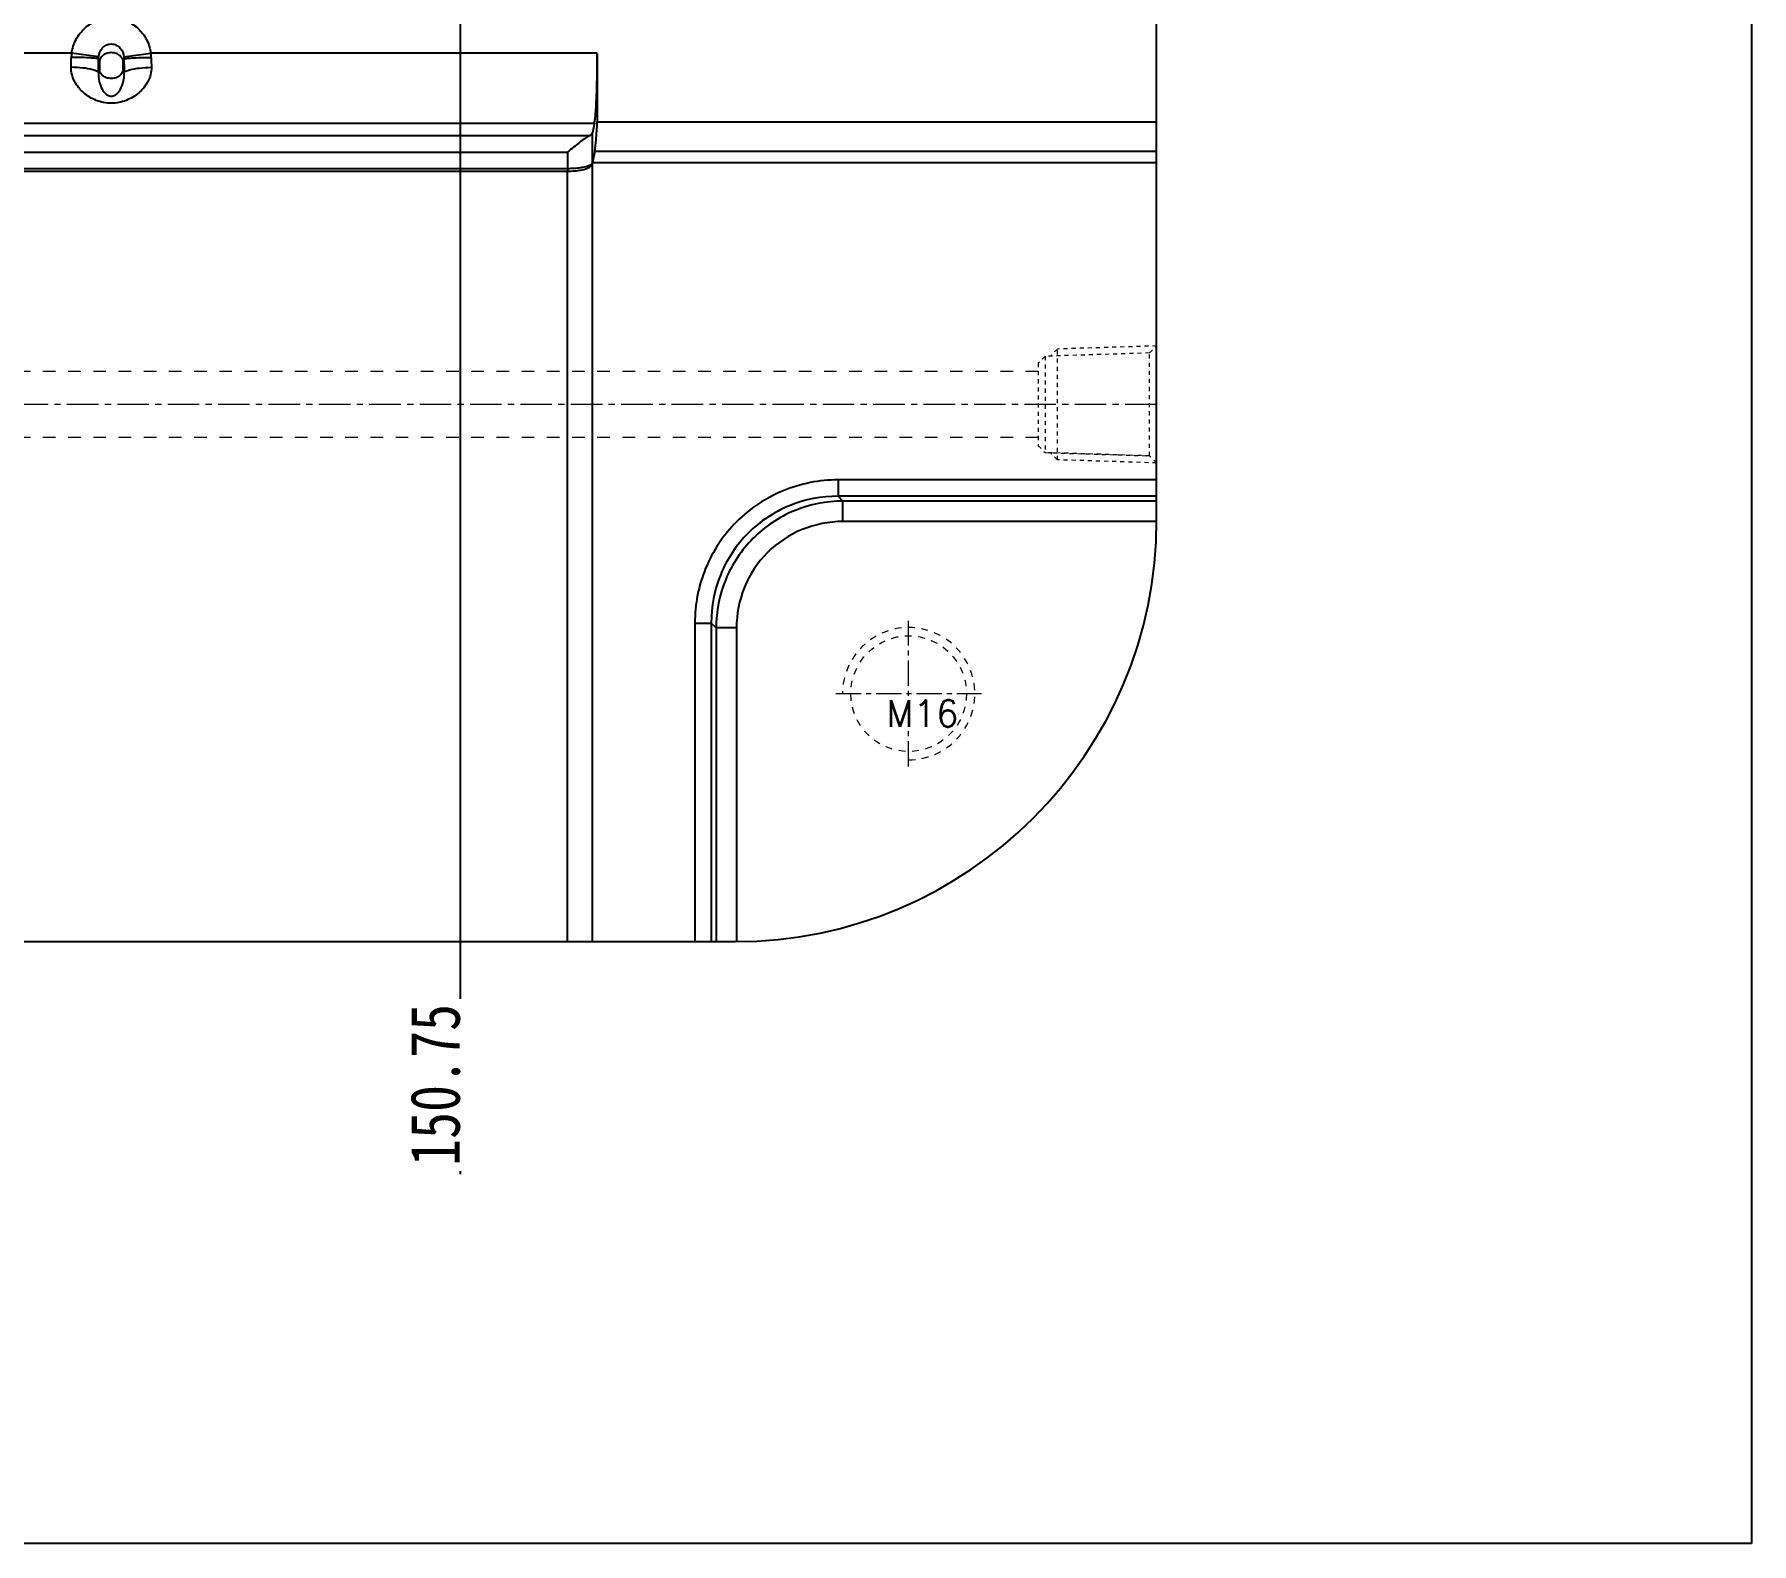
# Model space of a CAD drawing. Header units: millimetres. Extents: x 4797 to 6967, y -10922 to -3169.
# Drawn here: x 5805.1 to 6012.8, y -6716.4 to -6533.8 of the extents above; entities that cross this region are included whole.
import ezdxf

# ---------------------------------------------------------------- set-up
doc = ezdxf.new("R2010")
doc.units = ezdxf.units.MM
doc.header["$LTSCALE"] = 16.335
doc.header["$PDMODE"] = 3
doc.header["$PDSIZE"] = 0.3125
doc.linetypes.add('CENTER', pattern=[0.6, 0.375, -0.075, 0.075, -0.075])
doc.linetypes.add('HIDDEN', pattern=[0.2, 0.1, -0.1])
doc.layers.get('0').update_dxf_attribs({"linetype": 'CONTINUOUS'})
doc.layers.get('Defpoints').update_dxf_attribs({"linetype": 'CONTINUOUS'})
doc.layers.add('cool', color=153, linetype='HIDDEN', lineweight=9)
doc.layers.add('screw', color=33, linetype='CONTINUOUS', lineweight=13)
doc.layers.add('DEFAULT_2', color=8, linetype='HIDDEN')
doc.styles.get("Standard").update_dxf_attribs({"font": 'txt', "width": 0.8})
doc.styles.add('TXT', font='txt.shx', dxfattribs={"bigfont": 'gbcbig.shx'})
doc.dimstyles.new('ISO-25', dxfattribs={"dimtxt": 8, "dimasz": 6, "dimexe": 0, "dimexo": 0, "dimgap": 0, "dimtad": 1, "dimdsep": 46, "dimtxsty": 'Standard', "dimcen": 0, "dimclrd": 4, "dimclre": 4, "dimclrt": 6, "dimazin": 0, "dimtfac": 1, "dimtofl": 0, "dimtmove": 0, "dimatfit": 3, "dimfxl": 0, "dimarcsym": 0})

# ---------------------------------------------------------------- blocks, each defined once
blk = doc.blocks.new('cool_jt_f12')
at = {"layer": 'cool', "ltscale": 0.3}
for p, q in [((0, 7.0785), (0.856, 6.2225)), ((0, 7.0785), (12, 6.7035)), ((12, 6.7035), (12.856, 5.8475)), ((12, 6.7035), (12, -6.7035)), ((0.856, 6.2225), (0.856, -6.2225)), ((13.5, 5.827375), (0.856, 6.2225)), ((0.856, 6.2225), (13.5, 5.827375)), ((14.327375, 5), (13.5, 5.827375)), ((13.5, -5.827375), (13.5, 5.827375)), ((14.327375, -5), (14.327375, 5)), ((0.856, -6.2225), (0, -7.0785)), ((0.856, -6.2225), (13.5, -5.827375)), ((12, -6.7035), (12.856, -5.8475)), ((13.5, -5.827375), (14.327375, -5)), ((0, -7.0785), (12, -6.7035))]:
    blk.add_line(p, q, dxfattribs=at)
blk = doc.blocks.new('147')
at = {"layer": 'cool', "ltscale": 0.932966}
for p, q in [((229.57, -3849.57), (-211.77, -3849.57)), ((229.57, -3857.57), (-211.77, -3857.57))]:
    blk.add_line(p, q, dxfattribs=at)
at = {"layer": 'cool', "color": 1, "linetype": 'CENTER', "ltscale": 0.621977}
blk.add_line((243.9, -3853.57), (-226.1, -3853.57), dxfattribs=at)
at = {"layer": 'cool', "ltscale": 0.932966}
blk.add_blockref('cool_jt_f12', (-226.1, -3853.57), dxfattribs=at)
at = {"layer": 'cool', "ltscale": 0.932966, "rotation": 179.9999999999999}
blk.add_blockref('cool_jt_f12', (243.9, -3853.57), dxfattribs=at)
blk = doc.blocks.new('screw_m16_g')
at = {"layer": 'screw', "color": 1, "linetype": 'CENTER', "ltscale": 0.497582}
for p, q in [((0, -8.8), (0, 8.8)), ((-8.8, 0), (8.8, 0))]:
    blk.add_line(p, q, dxfattribs=at)
at = {"layer": 'screw', "color": 33, "linetype": 'HIDDEN', "ltscale": 0.497582}
blk.add_circle((0, 0), 7, dxfattribs=at)
at = {"layer": 'screw', "color": 92, "linetype": 'HIDDEN', "ltscale": 0.497582}
blk.add_arc((0, 0), 8, 270, 180, dxfattribs=at)
at = {"layer": 'screw', "color": 6, "style": 'TXT'}
blk.add_text('M16', height=3.2, dxfattribs=at).set_placement((-2.72, -4))
blk = doc.blocks.new('*D80')
at = {"color": 4, "lineweight": -2, "transparency": 16777216}
blk.add_line((5856.62, -6507.58), (5856.62, -6671.73), dxfattribs=at)
at = {"layer": 'Defpoints', "color": 0, "transparency": 16777216}
for p in [(5705.87, -6453.59), (5856.62, -6507.58)]:
    blk.add_point(p, dxfattribs=at)
at = {"color": 6, "transparency": 16777216, "insert": (5853.62, -6660.93), "char_height": 6, "attachment_point": 5, "rotation": 90, "bg_fill": 3, "box_fill_scale": 1.1, "bg_fill_color": 256, "bg_fill_true_color": 13158600, "bg_fill_transparency": 0}
blk.add_mtext('150.75', dxfattribs=at)
at = {"layer": 'Defpoints', "color": 0, "transparency": 16777216}
blk.add_point((5856.62, -6650.13), dxfattribs=at)

msp = doc.modelspace()

# ---------------------------------------------------------------- linework, layer by layer
at = {"color": 7, "linetype": 'Continuous'}
for p, q in [((5940.871, -6592.588), (5940.871, -6314.588)), ((5809.619, -6536.112), (5783.024, -6536.112)), ((5812.883, -6536.552), (5809.619, -6536.112)), ((5812.981, -6537.073), (5812.876, -6536.789)), ((5812.981, -6537.073), (5812.981, -6538.113)), ((5815.947, -6536.789), (5815.841, -6537.073)), ((5815.841, -6538.113), (5815.841, -6537.073)), ((5815.94, -6536.552), (5819.204, -6536.112)), ((5873.204, -6536.112), (5819.204, -6536.112)), ((5873.204, -6536.114), (5873.204, -6544.42)), ((5812.857, -6538.447), (5812.981, -6538.113)), ((5815.841, -6538.113), (5815.965, -6538.447)), ((5538.878, -6544.558), (5872.864, -6544.558)), ((5872.864, -6544.558), (5872.632, -6545.745)), ((5872.632, -6643.588), (5872.632, -6545.745)), ((5873.204, -6544.42), (5940.871, -6544.42)), ((5872.222, -6546.112), (5539.521, -6546.112)), ((5542.122, -6548.053), (5869.621, -6548.053)), ((5869.621, -6548.053), (5869.621, -6550.072)), ((5872.903, -6547.942), (5872.632, -6549.33)), ((5872.903, -6547.942), (5940.871, -6547.942)), ((5869.621, -6550.072), (5542.122, -6550.072)), ((5872.632, -6549.33), (5940.871, -6549.33)), ((5542.122, -6550.363), (5869.621, -6550.363)), ((5869.621, -6643.588), (5869.621, -6550.363)), ((5940.871, -6587.725), (5902.338, -6587.725)), ((5902.338, -6587.725), (5902.338, -6589.706)), ((5940.871, -6589.706), (5902.338, -6589.706)), ((5902.918, -6590.286), (5902.338, -6589.706)), ((5940.871, -6590.286), (5902.918, -6590.286)), ((5902.918, -6592.761), (5902.918, -6590.286)), ((5940.871, -6592.761), (5902.918, -6592.761)), ((5885.008, -6605.055), (5886.989, -6605.055)), ((5885.008, -6605.055), (5885.008, -6643.588)), ((5887.569, -6605.635), (5886.989, -6605.055)), ((5886.989, -6605.055), (5886.989, -6643.588)), ((5890.045, -6605.635), (5887.569, -6605.635)), ((5887.569, -6605.635), (5887.569, -6643.588)), ((5890.045, -6605.635), (5890.045, -6643.588)), ((5740.207, -6643.588), (5889.871, -6643.588))]:
    msp.add_line(p, q, dxfattribs=at)
for centre, radius, start, end in [((5738.981, -6536.13), 70.593, 358.64025, 359.616), ((5812.361, -6536.624), 2.789, 169.43008, 179.56365), ((5678.749, -6536.138), 134.129, 359.0138, 359.72217), ((5950.063, -6536.138), 134.118, 180.27788, 180.98631), ((5816.467, -6536.623), 2.784, 0.4443, 10.57538), ((5889.838, -6536.13), 70.589, 180.38325, 181.35981), ((5871.884, -6549.27), 0.752, 341.46288, 347.61933), ((5869.635, -6539.699), 10.664, 269.92381, 274.6444), ((5869.801, -6541.78), 8.576, 274.66438, 277.10224), ((5869.996, -6543.337), 7.007, 277.09475, 279.68247), ((5889.871, -6592.588), 51, 270, 0)]:
    msp.add_arc(centre, radius, start, end, dxfattribs=at)
msp.add_ellipse((5869.621, -6545.703), major_axis=(3.015, 0), ratio=0.2679472, start_param=-0.5304011, end_param=-0.0523599, dxfattribs=at)
for points, knots in [([(5809.619, -6536.112), (5809.697, -6535.536), (5810.056, -6534.4), (5811.14, -6532.986), (5812.657, -6532.046), (5814.412, -6531.714), (5816.166, -6532.046), (5817.683, -6532.987), (5818.767, -6534.4), (5819.126, -6535.536), (5819.204, -6536.112)], [0, 0, 0, 0, 0.1250584, 0.2500616, 0.3750533, 0.5000261, 0.6249932, 0.7499763, 0.8749588, 1, 1, 1, 1]), ([(5812.883, -6536.552), (5812.915, -6536.169), (5813.148, -6535.573), (5813.791, -6535.077), (5814.411, -6534.929), (5815.03, -6535.077), (5815.675, -6535.571), (5815.908, -6536.168), (5815.94, -6536.552)], [0, 0, 0, 0, 0.2423801, 0.3696823, 0.4998152, 0.6300499, 0.7573456, 1, 1, 1, 1]), ([(5812.21, -6536.689), (5812.026, -6536.674), (5811.148, -6536.623), (5810.268, -6536.606), (5809.572, -6536.603)], [0, 0, 0, 0, 0.2091488, 1, 1, 1, 1]), ([(5812.876, -6536.789), (5812.855, -6536.775), (5812.786, -6536.758), (5812.566, -6536.717), (5812.365, -6536.701), (5812.21, -6536.689)], [0, 0, 0, 0, 0.1088196, 0.3095952, 1, 1, 1, 1]), ([(5815.841, -6537.073), (5815.812, -6536.806), (5815.546, -6536.387), (5814.975, -6536.094), (5814.411, -6535.996), (5813.847, -6536.094), (5813.277, -6536.387), (5813.011, -6536.806), (5812.981, -6537.073)], [0, 0, 0, 0, 0.2116365, 0.3463006, 0.5000015, 0.6537015, 0.7883642, 1, 1, 1, 1]), ([(5815.947, -6536.789), (5815.968, -6536.775), (5816.037, -6536.758), (5816.257, -6536.717), (5816.458, -6536.701), (5816.613, -6536.689)], [0, 0, 0, 0, 0.1088108, 0.3095728, 1, 1, 1, 1]), ([(5816.613, -6536.689), (5816.796, -6536.674), (5817.675, -6536.623), (5818.555, -6536.606), (5819.251, -6536.603)], [0, 0, 0, 0, 0.2091193, 1, 1, 1, 1]), ([(5872.864, -6544.558), (5872.895, -6544.399), (5872.946, -6544.008), (5873.04, -6542.969), (5873.125, -6541.25), (5873.189, -6538.826), (5873.204, -6537.051), (5873.204, -6536.114)], [0, 0, 0, 0, 0.057451, 0.139829, 0.3703147, 0.6674657, 1, 1, 1, 1]), ([(5819.269, -6537.805), (5819.281, -6538.403), (5818.953, -6539.6), (5817.787, -6540.97), (5816.239, -6541.913), (5814.41, -6542.278), (5812.584, -6541.914), (5811.283, -6541.124), (5810.462, -6540.288), (5809.96, -6539.557), (5809.623, -6538.718), (5809.549, -6538.11), (5809.553, -6537.805)], [0, 0, 0, 0, 0.1255093, 0.2471273, 0.3699342, 0.4992854, 0.6285766, 0.7513315, 0.8120909, 0.8734523, 0.9359609, 1, 1, 1, 1]), ([(5812.191, -6538.102), (5811.795, -6537.994), (5810.914, -6537.865), (5810.029, -6537.813), (5809.553, -6537.805)], [0, 0, 0, 0, 0.4629921, 1, 1, 1, 1]), ([(5812.857, -6538.447), (5812.822, -6538.366), (5812.584, -6538.221), (5812.35, -6538.145), (5812.191, -6538.102)], [0, 0, 0, 0, 0.3500094, 1, 1, 1, 1]), ([(5812.857, -6538.447), (5812.828, -6538.812), (5812.904, -6539.515), (5813.152, -6540.171), (5813.312, -6540.456)], [0, 0, 0, 0, 0.5289411, 1, 1, 1, 1]), ([(5815.841, -6538.113), (5815.812, -6538.38), (5815.546, -6538.798), (5814.976, -6539.093), (5814.411, -6539.19), (5813.846, -6539.092), (5813.276, -6538.798), (5813.011, -6538.38), (5812.981, -6538.113)], [0, 0, 0, 0, 0.2114171, 0.3461776, 0.5001511, 0.6540077, 0.7886432, 1, 1, 1, 1]), ([(5815.51, -6540.456), (5815.67, -6540.171), (5815.919, -6539.515), (5815.994, -6538.812), (5815.965, -6538.447)], [0, 0, 0, 0, 0.4710932, 1, 1, 1, 1]), ([(5815.965, -6538.447), (5816.001, -6538.365), (5816.239, -6538.221), (5816.472, -6538.145), (5816.632, -6538.101)], [0, 0, 0, 0, 0.349985, 1, 1, 1, 1]), ([(5816.632, -6538.101), (5817.028, -6537.994), (5817.909, -6537.864), (5818.793, -6537.813), (5819.269, -6537.805)], [0, 0, 0, 0, 0.4629251, 1, 1, 1, 1]), ([(5813.312, -6540.456), (5813.415, -6540.639), (5813.616, -6540.901), (5813.984, -6541.214), (5814.411, -6541.326), (5814.838, -6541.214), (5815.208, -6540.901), (5815.408, -6540.639), (5815.51, -6540.456)], [0, 0, 0, 0, 0.2192784, 0.3403369, 0.4997593, 0.6595882, 0.7807843, 1, 1, 1, 1]), ([(5872.903, -6547.942), (5872.991, -6547.498), (5873.096, -6546.321), (5873.169, -6545.145), (5873.204, -6544.42)], [0, 0, 0, 0, 0.3837733, 1, 1, 1, 1]), ([(5872.222, -6546.112), (5872.03, -6546.199), (5871.629, -6546.466), (5871.009, -6546.931), (5870.328, -6547.476), (5869.86, -6547.858), (5869.621, -6548.053)], [0, 0, 0, 0, 0.1945624, 0.4420871, 0.715717, 1, 1, 1, 1]), ([(5870.591, -6550.033), (5870.513, -6550.039), (5870.19, -6550.062), (5869.866, -6550.071), (5869.621, -6550.072)], [0, 0, 0, 0, 0.2445272, 1, 1, 1, 1]), ([(5871.464, -6549.92), (5871.397, -6549.932), (5871.108, -6549.982), (5870.816, -6550.015), (5870.591, -6550.033)], [0, 0, 0, 0, 0.2330523, 1, 1, 1, 1]), ([(5871.175, -6550.244), (5871.445, -6550.198), (5871.907, -6550.092), (5872.35, -6549.865), (5872.485, -6549.714)], [0, 0, 0, 0, 0.5755117, 1, 1, 1, 1]), ([(5872.545, -6549.522), (5872.437, -6549.629), (5872.067, -6549.786), (5871.695, -6549.877), (5871.464, -6549.92)], [0, 0, 0, 0, 0.3929361, 1, 1, 1, 1]), ([(5872.619, -6549.431), (5872.624, -6549.407), (5872.63, -6549.374), (5872.632, -6549.34), (5872.632, -6549.33)], [0, 0, 0, 0, 0.710562, 1, 1, 1, 1]), ([(5902.338, -6587.725), (5900.082, -6587.725), (5895.52, -6588.611), (5889.743, -6592.459), (5885.894, -6598.237), (5885.009, -6602.799), (5885.008, -6605.055)], [0, 0, 0, 0, 0.250027, 0.5000014, 0.749976, 1, 1, 1, 1]), ([(5902.338, -6589.706), (5900.338, -6589.701), (5896.292, -6590.475), (5891.165, -6593.88), (5887.759, -6599.007), (5886.984, -6603.054), (5886.989, -6605.055)], [0, 0, 0, 0, 0.2499897, 0.4999306, 0.7498971, 1, 1, 1, 1]), ([(5902.918, -6590.286), (5900.921, -6590.292), (5896.887, -6591.09), (5891.783, -6594.502), (5888.372, -6599.607), (5887.575, -6603.639), (5887.569, -6605.635)], [0, 0, 0, 0, 0.2500793, 0.5001245, 0.7500506, 1, 1, 1, 1]), ([(5902.918, -6592.761), (5901.242, -6592.761), (5897.852, -6593.42), (5893.56, -6596.279), (5890.702, -6600.571), (5890.045, -6603.959), (5890.045, -6605.635)], [0, 0, 0, 0, 0.2501019, 0.5001254, 0.7500287, 1, 1, 1, 1])]:
    msp.add_open_spline(points, degree=3, knots=knots, dxfattribs=at)
for points in [[(5812.876, -6536.789), (5812.873, -6536.71), (5812.875, -6536.63), (5812.883, -6536.552)], [(5815.94, -6536.552), (5815.947, -6536.63), (5815.949, -6536.71), (5815.947, -6536.789)], [(5872.614, -6549.405), (5872.622, -6549.38), (5872.628, -6549.355), (5872.632, -6549.33)]]:
    msp.add_open_spline(points, degree=3, dxfattribs=at)
at = {"layer": 'DEFAULT_2', "color": 8, "linetype": 'HIDDEN'}
for p, q in [((5869.621, -6550.072), (5869.621, -6550.363)), ((5940.871, -6592.588), (5940.871, -6592.588)), ((5889.871, -6643.588), (5889.871, -6643.588))]:
    msp.add_line(p, q, dxfattribs=at)
for points, knots in [([(5872.485, -6549.714), (5872.497, -6549.701), (5872.545, -6549.638), (5872.578, -6549.566), (5872.597, -6549.509)], [0, 0, 0, 0, 0.2325454, 1, 1, 1, 1]), ([(5872.545, -6549.522), (5872.546, -6549.54), (5872.544, -6549.608), (5872.516, -6549.676), (5872.485, -6549.714)], [0, 0, 0, 0, 0.2705054, 1, 1, 1, 1])]:
    msp.add_open_spline(points, degree=3, knots=knots, dxfattribs=at)
msp.add_open_spline([(5872.545, -6549.522), (5872.578, -6549.49), (5872.6, -6549.448), (5872.614, -6549.405)], degree=3, dxfattribs=at)

# ---------------------------------------------------------------- block references
msp.add_blockref('147', (5696.975, -2725.022))
at = {"layer": 'screw'}
msp.add_blockref('screw_m16_g', (5910.871, -6613.588), dxfattribs=at)

# ---------------------------------------------------------------- next in the draw order: dimensions: what is measured, and where the dimension line sits
dim = msp.add_ordinate_dim(feature_location=(5856.621, -6507.578), offset=(0, -142.548), dtype=1, origin=(5705.871, -6453.588), dimstyle='ISO-25', override={"dimtxt": 6, "dimfxl": 1.25})
dim.commit()
dim.dimension.update_dxf_attribs({"geometry": '*D80', "text_midpoint": (5853.621, -6660.926)})

# ---------------------------------------------------------------- next in the draw order: linework, layer by layer
msp.add_lwpolyline([(6012.85, -6716.432), (5246.512, -6716.432), (5246.512, -6191.938), (6012.85, -6191.938)], close=True)

doc.saveas('drawing.dxf')
